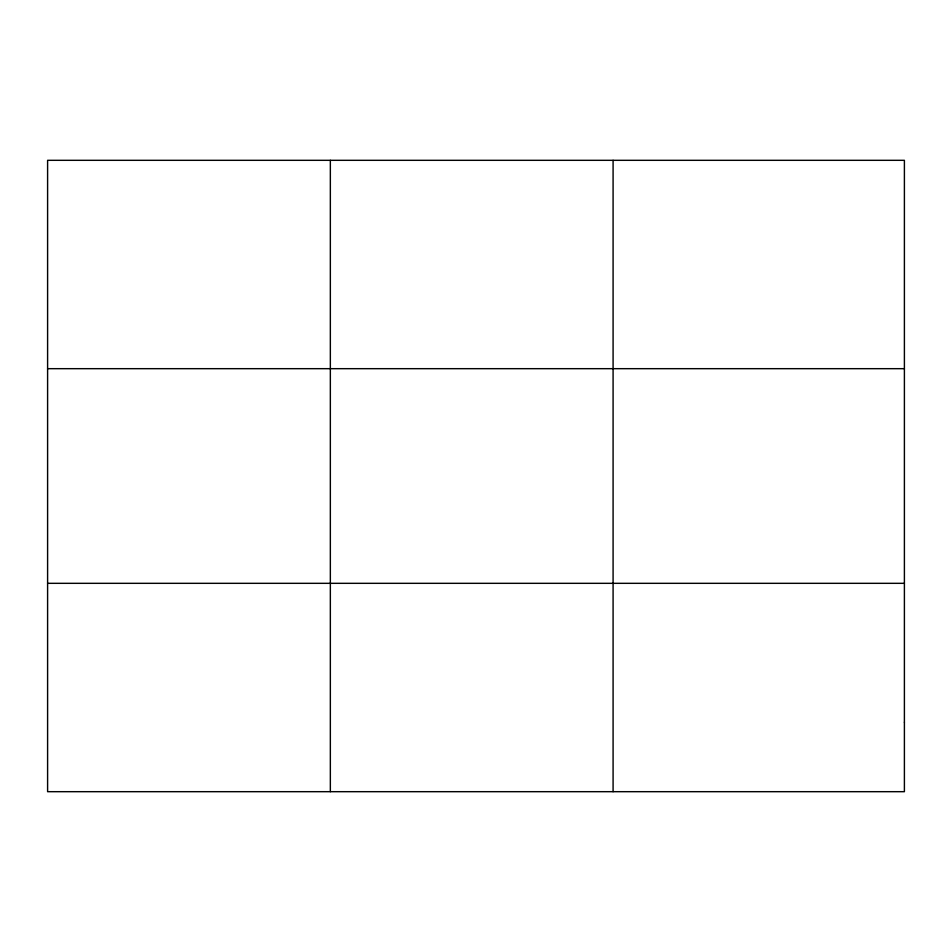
<?xml version="1.0" encoding="UTF-8"?>
<svg xmlns="http://www.w3.org/2000/svg" width="952" height="952" viewBox="0 0 952 952"><rect width="100%" height="100%" fill="white"/><g stroke="black" fill="none" stroke-linecap="round" stroke-linejoin="round"><path stroke-width="1.43" d="M330.344 791.683L330.344 160.317M613.088 791.683L613.088 160.317M47.6 368.674L904.4 368.674M47.6 583.326L904.4 583.326M904.4 722.235L904.4 791.683L47.6 791.683L47.6 160.317L904.4 160.317L904.4 722.235"/></g></svg>
